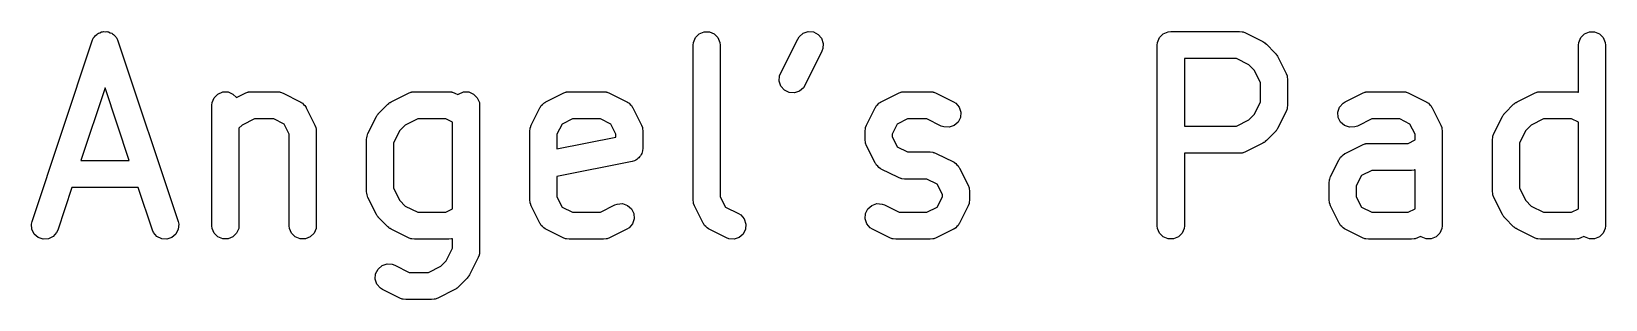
# Model space of a CAD drawing. Header units: inches. Extents: x 4.57 to 7.67, y -3.82 to -2.6.
# Drawn here: x 4.8275 to 5.1709, y -3.6921 to -3.6337 of the extents above; entities that cross this region are included whole.
import ezdxf

# ---------------------------------------------------------------- set-up
doc = ezdxf.new("R2010")
doc.units = ezdxf.units.IN
doc.header["$MEASUREMENT"] = 0
doc.layers.add('F.Mask', color=201, linetype='CONTINUOUS', true_color=0xd864ff)

msp = doc.modelspace()

# ---------------------------------------------------------------- linework, layer by layer
at = {"layer": 'F.Mask', "linetype": 'CONTINUOUS'}
for p, q in [((4.82767, -3.67504), (4.84079, -3.63567)), ((4.84079, -3.63567), (4.84103, -3.63514)), ((4.84103, -3.63514), (4.84117, -3.63499)), ((4.84117, -3.63499), (4.84126, -3.6348)), ((4.84126, -3.6348), (4.84154, -3.63455)), ((4.84154, -3.63455), (4.84178, -3.63427)), ((4.84178, -3.63427), (4.84197, -3.63418)), ((4.84197, -3.63418), (4.84213, -3.63404)), ((4.84213, -3.63404), (4.84248, -3.63392)), ((4.84248, -3.63392), (4.84281, -3.63376)), ((4.84281, -3.63376), (4.84302, -3.63374)), ((4.84302, -3.63374), (4.84322, -3.63368)), ((4.84322, -3.63368), (4.84359, -3.6337)), ((4.84359, -3.6337), (4.84396, -3.63368)), ((4.84396, -3.63368), (4.84416, -3.63374)), ((4.84416, -3.63374), (4.84437, -3.63376)), ((4.84437, -3.63376), (4.8447, -3.63392)), ((4.8447, -3.63392), (4.84506, -3.63404)), ((4.84506, -3.63404), (4.84521, -3.63418)), ((4.84521, -3.63418), (4.8454, -3.63427)), ((4.8454, -3.63427), (4.84565, -3.63455)), ((4.84565, -3.63455), (4.84593, -3.6348)), ((4.84593, -3.6348), (4.84602, -3.63499)), ((4.84602, -3.63499), (4.84616, -3.63514)), ((4.84616, -3.63514), (4.84639, -3.63567)), ((4.84639, -3.63567), (4.85952, -3.67504)), ((4.97193, -3.63603), (4.97237, -3.63497)), ((4.97237, -3.63497), (4.97319, -3.63415)), ((4.97319, -3.63415), (4.97425, -3.63371)), ((4.97425, -3.63371), (4.9754, -3.63371)), ((4.9754, -3.63371), (4.97647, -3.63415)), ((4.97647, -3.63415), (4.97728, -3.63497)), ((4.97728, -3.63497), (4.97772, -3.63603)), ((4.99093, -3.64279), (4.99468, -3.63529)), ((4.99468, -3.63529), (4.99499, -3.6348)), ((4.99499, -3.6348), (4.99586, -3.63404)), ((4.99586, -3.63404), (4.99695, -3.63368)), ((4.99695, -3.63368), (4.9981, -3.63376)), ((4.9981, -3.63376), (4.99913, -3.63427)), ((4.99913, -3.63427), (4.99989, -3.63514)), ((4.99989, -3.63514), (5.00025, -3.63624)), ((5.07317, -3.63603), (5.07361, -3.63497)), ((5.07361, -3.63497), (5.07442, -3.63415)), ((5.07442, -3.63415), (5.07549, -3.63371)), ((5.07549, -3.63371), (5.07606, -3.63365)), ((5.07606, -3.63365), (5.09106, -3.63365)), ((5.09106, -3.63365), (5.09164, -3.63371)), ((5.09164, -3.63371), (5.09174, -3.63375)), ((5.09174, -3.63375), (5.09184, -3.63376)), ((5.09184, -3.63376), (5.09238, -3.63397)), ((5.09238, -3.63397), (5.09613, -3.63584)), ((5.09613, -3.63584), (5.09638, -3.636)), ((5.16503, -3.63603), (5.16547, -3.63497)), ((5.16547, -3.63497), (5.16629, -3.63415)), ((5.16629, -3.63415), (5.16735, -3.63371)), ((5.16735, -3.63371), (5.1685, -3.63371)), ((5.1685, -3.63371), (5.16957, -3.63415)), ((5.16957, -3.63415), (5.17038, -3.63497)), ((5.17038, -3.63497), (5.17082, -3.63603)), ((4.97187, -3.63661), (4.97193, -3.63603)), ((4.97187, -3.67035), (4.97187, -3.63661)), ((4.97772, -3.63603), (4.97778, -3.63661)), ((4.97778, -3.63661), (4.97778, -3.66966)), ((4.99996, -3.63793), (4.99622, -3.64543)), ((5.00017, -3.63739), (4.99996, -3.63793)), ((5.00025, -3.63624), (5.00017, -3.63739)), ((5.07311, -3.63661), (5.07317, -3.63603)), ((5.07311, -3.67598), (5.07311, -3.63661)), ((5.09638, -3.636), (5.09645, -3.63603)), ((5.09645, -3.63603), (5.09653, -3.63609)), ((5.09653, -3.63609), (5.09662, -3.63615)), ((5.09662, -3.63615), (5.09667, -3.63621)), ((5.09667, -3.63621), (5.0969, -3.63639)), ((5.0969, -3.63639), (5.09877, -3.63827)), ((5.09877, -3.63827), (5.09896, -3.63849)), ((5.09896, -3.63849), (5.09902, -3.63855)), ((5.09902, -3.63855), (5.09907, -3.63864)), ((5.09907, -3.63864), (5.09914, -3.63872)), ((5.09914, -3.63872), (5.09917, -3.63879)), ((5.09917, -3.63879), (5.09933, -3.63904)), ((5.09933, -3.63904), (5.1012, -3.64279)), ((5.16497, -3.63661), (5.16503, -3.63603)), ((5.16497, -3.64689), (5.16497, -3.63661)), ((5.17082, -3.63603), (5.17088, -3.63661)), ((5.17088, -3.63661), (5.17088, -3.67598)), ((4.99073, -3.64333), (4.99093, -3.64279)), ((5.09036, -3.63956), (5.07902, -3.63956)), ((5.07902, -3.63956), (5.07902, -3.65428)), ((5.09306, -3.64091), (5.09036, -3.63956)), ((5.09426, -3.64211), (5.09306, -3.64091)), ((5.09561, -3.6448), (5.09426, -3.64211)), ((5.1012, -3.64279), (5.10141, -3.64333)), ((4.84359, -3.64594), (4.83832, -3.66178)), ((4.84887, -3.66178), (4.84359, -3.64594)), ((4.99064, -3.64448), (4.99073, -3.64333)), ((4.99101, -3.64557), (4.99064, -3.64448)), ((4.99176, -3.64644), (4.99101, -3.64557)), ((4.99591, -3.64592), (4.99504, -3.64667)), ((4.99622, -3.64543), (4.99591, -3.64592)), ((5.09561, -3.64903), (5.09561, -3.6448)), ((5.10141, -3.64333), (5.10142, -3.64343)), ((5.10142, -3.64343), (5.10146, -3.64353)), ((5.10146, -3.64353), (5.10151, -3.64411)), ((5.10151, -3.64411), (5.10151, -3.64973)), ((4.86689, -3.64973), (4.86694, -3.64915)), ((4.86694, -3.64915), (4.86738, -3.64809)), ((4.86738, -3.64809), (4.8682, -3.64728)), ((4.8682, -3.64728), (4.86926, -3.64683)), ((4.86926, -3.64683), (4.87042, -3.64683)), ((4.87042, -3.64683), (4.87148, -3.64728)), ((4.87148, -3.64728), (4.87224, -3.64804)), ((4.87224, -3.64804), (4.87414, -3.64709)), ((4.87414, -3.64709), (4.87468, -3.64688)), ((4.87468, -3.64688), (4.87479, -3.64687)), ((4.87479, -3.64687), (4.87489, -3.64683)), ((4.87489, -3.64683), (4.87546, -3.64678)), ((4.87546, -3.64678), (4.88109, -3.64678)), ((4.88109, -3.64678), (4.88166, -3.64683)), ((4.88166, -3.64683), (4.88176, -3.64687)), ((4.88176, -3.64687), (4.88187, -3.64688)), ((4.88187, -3.64688), (4.88241, -3.64709)), ((4.88241, -3.64709), (4.88616, -3.64896)), ((4.88616, -3.64896), (4.88625, -3.64902)), ((4.88625, -3.64902), (4.8863, -3.64904)), ((4.8863, -3.64904), (4.88636, -3.64909)), ((4.88636, -3.64909), (4.88665, -3.64927)), ((4.88665, -3.64927), (4.88689, -3.64955)), ((4.88689, -3.64955), (4.88717, -3.64979)), ((4.90337, -3.65139), (4.90525, -3.64952)), ((4.90525, -3.64952), (4.90547, -3.64933)), ((4.90547, -3.64933), (4.90552, -3.64927)), ((4.90552, -3.64927), (4.90561, -3.64922)), ((4.90561, -3.64922), (4.90569, -3.64915)), ((4.90569, -3.64915), (4.90577, -3.64912)), ((4.90577, -3.64912), (4.90601, -3.64896)), ((4.90601, -3.64896), (4.90976, -3.64709)), ((4.90976, -3.64709), (4.9103, -3.64688)), ((4.9103, -3.64688), (4.91041, -3.64687)), ((4.91041, -3.64687), (4.91051, -3.64683)), ((4.91051, -3.64683), (4.91108, -3.64678)), ((4.91108, -3.64678), (4.91858, -3.64678)), ((4.91858, -3.64678), (4.91916, -3.64683)), ((4.91916, -3.64683), (4.91926, -3.64687)), ((4.91926, -3.64687), (4.91936, -3.64688)), ((4.91936, -3.64688), (4.9199, -3.64709)), ((4.9199, -3.64709), (4.92055, -3.64741)), ((4.92055, -3.64741), (4.92069, -3.64728)), ((4.92069, -3.64728), (4.92176, -3.64683)), ((4.92176, -3.64683), (4.92291, -3.64683)), ((4.92291, -3.64683), (4.92397, -3.64728)), ((4.92397, -3.64728), (4.92479, -3.64809)), ((4.92479, -3.64809), (4.92523, -3.64915)), ((4.92523, -3.64915), (4.92529, -3.64973)), ((4.93875, -3.64979), (4.93903, -3.64955)), ((4.93903, -3.64955), (4.93927, -3.64927)), ((4.93927, -3.64927), (4.93956, -3.64909)), ((4.93956, -3.64909), (4.93962, -3.64904)), ((4.93962, -3.64904), (4.93966, -3.64902)), ((4.93966, -3.64902), (4.93976, -3.64896)), ((4.93976, -3.64896), (4.94351, -3.64709)), ((4.94351, -3.64709), (4.94405, -3.64688)), ((4.94405, -3.64688), (4.94416, -3.64687)), ((4.94416, -3.64687), (4.94425, -3.64683)), ((4.94425, -3.64683), (4.94483, -3.64678)), ((4.94483, -3.64678), (4.95233, -3.64678)), ((4.95233, -3.64678), (4.95291, -3.64683)), ((4.95291, -3.64683), (4.953, -3.64687)), ((4.953, -3.64687), (4.95311, -3.64688)), ((4.95311, -3.64688), (4.95365, -3.64709)), ((4.95365, -3.64709), (4.9574, -3.64896)), ((4.9574, -3.64896), (4.9575, -3.64902)), ((4.9575, -3.64902), (4.95754, -3.64904)), ((4.95754, -3.64904), (4.9576, -3.64909)), ((4.9576, -3.64909), (4.95789, -3.64927)), ((4.95789, -3.64927), (4.95813, -3.64955)), ((4.95813, -3.64955), (4.95841, -3.64979)), ((4.99279, -3.64695), (4.99176, -3.64644)), ((4.99394, -3.64704), (4.99279, -3.64695)), ((4.99504, -3.64667), (4.99394, -3.64704)), ((5.01186, -3.64979), (5.01214, -3.64955)), ((5.01214, -3.64955), (5.01239, -3.64927)), ((5.01239, -3.64927), (5.01268, -3.64909)), ((5.01268, -3.64909), (5.01273, -3.64904)), ((5.01273, -3.64904), (5.01278, -3.64902)), ((5.01278, -3.64902), (5.01288, -3.64896)), ((5.01288, -3.64896), (5.01663, -3.64709)), ((5.01663, -3.64709), (5.01717, -3.64688)), ((5.01717, -3.64688), (5.01727, -3.64687)), ((5.01727, -3.64687), (5.01737, -3.64683)), ((5.01737, -3.64683), (5.01795, -3.64678)), ((5.01795, -3.64678), (5.02357, -3.64678)), ((5.02357, -3.64678), (5.02415, -3.64683)), ((5.02415, -3.64683), (5.02424, -3.64687)), ((5.02424, -3.64687), (5.02435, -3.64688)), ((5.02435, -3.64688), (5.02489, -3.64709)), ((5.02489, -3.64709), (5.02864, -3.64896)), ((5.02864, -3.64896), (5.02913, -3.64927)), ((5.02913, -3.64927), (5.02989, -3.65014)), ((5.09426, -3.65173), (5.09561, -3.64903)), ((5.11287, -3.65014), (5.11362, -3.64927)), ((5.11362, -3.64927), (5.11411, -3.64896)), ((5.11411, -3.64896), (5.11786, -3.64709)), ((5.11786, -3.64709), (5.1184, -3.64688)), ((5.1184, -3.64688), (5.11851, -3.64687)), ((5.11851, -3.64687), (5.11861, -3.64683)), ((5.11861, -3.64683), (5.11918, -3.64678)), ((5.11918, -3.64678), (5.12668, -3.64678)), ((5.12668, -3.64678), (5.12726, -3.64683)), ((5.12726, -3.64683), (5.12736, -3.64687)), ((5.12736, -3.64687), (5.12746, -3.64688)), ((5.12746, -3.64688), (5.128, -3.64709)), ((5.128, -3.64709), (5.13175, -3.64896)), ((5.13175, -3.64896), (5.13185, -3.64902)), ((5.13185, -3.64902), (5.13189, -3.64904)), ((5.13189, -3.64904), (5.13195, -3.64909)), ((5.13195, -3.64909), (5.13224, -3.64927)), ((5.13224, -3.64927), (5.13248, -3.64955)), ((5.13248, -3.64955), (5.13276, -3.64979)), ((5.14897, -3.65139), (5.15084, -3.64952)), ((5.15084, -3.64952), (5.15107, -3.64933)), ((5.15107, -3.64933), (5.15112, -3.64927)), ((5.15112, -3.64927), (5.15121, -3.64922)), ((5.15121, -3.64922), (5.15129, -3.64915)), ((5.15129, -3.64915), (5.15136, -3.64912)), ((5.15136, -3.64912), (5.15161, -3.64896)), ((5.15161, -3.64896), (5.15536, -3.64709)), ((5.15536, -3.64709), (5.1559, -3.64688)), ((5.1559, -3.64688), (5.156, -3.64687)), ((5.156, -3.64687), (5.1561, -3.64683)), ((5.1561, -3.64683), (5.15668, -3.64678)), ((5.15668, -3.64678), (5.16418, -3.64678)), ((5.16418, -3.64678), (5.16475, -3.64683)), ((5.16475, -3.64683), (5.16485, -3.64687)), ((5.16485, -3.64687), (5.16496, -3.64688)), ((5.16496, -3.64688), (5.16497, -3.64689)), ((4.86689, -3.67598), (4.86689, -3.64973)), ((4.87616, -3.65268), (4.87346, -3.65403)), ((4.88039, -3.65268), (4.87616, -3.65268)), ((4.88264, -3.65381), (4.88039, -3.65268)), ((4.88717, -3.64979), (4.88735, -3.65009)), ((4.88735, -3.65009), (4.8874, -3.65014)), ((4.8874, -3.65014), (4.88742, -3.65019)), ((4.88742, -3.65019), (4.88748, -3.65028)), ((4.88748, -3.65028), (4.88935, -3.65403)), ((4.90094, -3.65591), (4.90282, -3.65216)), ((4.90282, -3.65216), (4.90297, -3.65191)), ((4.90297, -3.65191), (4.903, -3.65184)), ((4.903, -3.65184), (4.90307, -3.65176)), ((4.90307, -3.65176), (4.90313, -3.65167)), ((4.90313, -3.65167), (4.90319, -3.65162)), ((4.90319, -3.65162), (4.90337, -3.65139)), ((4.91178, -3.65268), (4.90908, -3.65403)), ((4.91789, -3.65268), (4.91178, -3.65268)), ((4.91938, -3.65343), (4.91789, -3.65268)), ((4.92529, -3.64973), (4.92529, -3.6816)), ((4.93656, -3.65403), (4.93844, -3.65028)), ((4.93844, -3.65028), (4.9385, -3.65019)), ((4.9385, -3.65019), (4.93852, -3.65014)), ((4.93852, -3.65014), (4.93856, -3.65009)), ((4.93856, -3.65009), (4.93875, -3.64979)), ((4.94553, -3.65268), (4.94328, -3.65381)), ((4.95163, -3.65268), (4.94553, -3.65268)), ((4.95388, -3.65381), (4.95163, -3.65268)), ((4.95841, -3.64979), (4.95859, -3.65009)), ((4.95859, -3.65009), (4.95864, -3.65014)), ((4.95864, -3.65014), (4.95866, -3.65019)), ((4.95866, -3.65019), (4.95872, -3.65028)), ((4.95872, -3.65028), (4.96059, -3.65403)), ((5.00968, -3.65403), (5.01156, -3.65028)), ((5.01156, -3.65028), (5.01162, -3.65019)), ((5.01162, -3.65019), (5.01163, -3.65014)), ((5.01163, -3.65014), (5.01168, -3.65009)), ((5.01168, -3.65009), (5.01186, -3.64979)), ((5.01864, -3.65268), (5.0164, -3.65381)), ((5.02287, -3.65268), (5.01864, -3.65268)), ((5.026, -3.65425), (5.02287, -3.65268)), ((5.03017, -3.65239), (5.02965, -3.65342)), ((5.02989, -3.65014), (5.03025, -3.65124)), ((5.03025, -3.65124), (5.03017, -3.65239)), ((5.09036, -3.65428), (5.09306, -3.65293)), ((5.09306, -3.65293), (5.09426, -3.65173)), ((5.1012, -3.65105), (5.09933, -3.6548)), ((5.10141, -3.65051), (5.1012, -3.65105)), ((5.10142, -3.6504), (5.10141, -3.65051)), ((5.10146, -3.65031), (5.10142, -3.6504)), ((5.10151, -3.64973), (5.10146, -3.65031)), ((5.1125, -3.65124), (5.11287, -3.65014)), ((5.11259, -3.65239), (5.1125, -3.65124)), ((5.1131, -3.65342), (5.11259, -3.65239)), ((5.11988, -3.65268), (5.11675, -3.65425)), ((5.12599, -3.65268), (5.11988, -3.65268)), ((5.12823, -3.65381), (5.12599, -3.65268)), ((5.13276, -3.64979), (5.13295, -3.65009)), ((5.13295, -3.65009), (5.133, -3.65014)), ((5.133, -3.65014), (5.13301, -3.65019)), ((5.13301, -3.65019), (5.13307, -3.65028)), ((5.13307, -3.65028), (5.13495, -3.65403)), ((5.14654, -3.65591), (5.14841, -3.65216)), ((5.14841, -3.65216), (5.14857, -3.65191)), ((5.14857, -3.65191), (5.1486, -3.65184)), ((5.1486, -3.65184), (5.14867, -3.65176)), ((5.14867, -3.65176), (5.14872, -3.65167)), ((5.14872, -3.65167), (5.14878, -3.65162)), ((5.14878, -3.65162), (5.14897, -3.65139)), ((5.15738, -3.65268), (5.15468, -3.65403)), ((5.16348, -3.65268), (5.15738, -3.65268)), ((5.16497, -3.65343), (5.16348, -3.65268)), ((4.87346, -3.65403), (4.87279, -3.6547)), ((4.87279, -3.6547), (4.87279, -3.67598)), ((4.88376, -3.65605), (4.88264, -3.65381)), ((4.88376, -3.67598), (4.88376, -3.65605)), ((4.88935, -3.65403), (4.88956, -3.65457)), ((4.88956, -3.65457), (4.88957, -3.65468)), ((4.88957, -3.65468), (4.88961, -3.65478)), ((4.88961, -3.65478), (4.88967, -3.65535)), ((4.88967, -3.65535), (4.88967, -3.67598)), ((4.90069, -3.65665), (4.90073, -3.65656)), ((4.90073, -3.65656), (4.90074, -3.65645)), ((4.90074, -3.65645), (4.90094, -3.65591)), ((4.90789, -3.65523), (4.90654, -3.65793)), ((4.90908, -3.65403), (4.90789, -3.65523)), ((4.91938, -3.67228), (4.91938, -3.65343)), ((4.93625, -3.65535), (4.93631, -3.65478)), ((4.93625, -3.67035), (4.93625, -3.65535)), ((4.93631, -3.65478), (4.93635, -3.65468)), ((4.93635, -3.65468), (4.93636, -3.65457)), ((4.93636, -3.65457), (4.93656, -3.65403)), ((4.94328, -3.65381), (4.94216, -3.65605)), ((4.94216, -3.65605), (4.94216, -3.65925)), ((4.955, -3.65605), (4.95388, -3.65381)), ((4.955, -3.65668), (4.955, -3.65605)), ((4.96059, -3.65403), (4.9608, -3.65457)), ((4.9608, -3.65457), (4.96081, -3.65468)), ((4.96081, -3.65468), (4.96085, -3.65478)), ((4.96085, -3.65478), (4.96091, -3.65535)), ((4.96091, -3.65535), (4.96091, -3.6591)), ((5.00937, -3.65535), (5.00943, -3.65478)), ((5.00937, -3.65723), (5.00937, -3.65535)), ((5.00943, -3.65478), (5.00947, -3.65468)), ((5.00947, -3.65457), (5.00968, -3.65403)), ((5.00947, -3.65468), (5.00947, -3.65457)), ((5.0164, -3.65381), (5.01527, -3.65605)), ((5.01527, -3.65605), (5.01527, -3.65653)), ((5.01527, -3.65653), (5.0164, -3.65878)), ((5.02654, -3.65445), (5.026, -3.65425)), ((5.02769, -3.65453), (5.02654, -3.65445)), ((5.02878, -3.65417), (5.02769, -3.65453)), ((5.02965, -3.65342), (5.02878, -3.65417)), ((5.07902, -3.65428), (5.09036, -3.65428)), ((5.09877, -3.65557), (5.0969, -3.65744)), ((5.09896, -3.65534), (5.09877, -3.65557)), ((5.09902, -3.65529), (5.09896, -3.65534)), ((5.09907, -3.6552), (5.09902, -3.65529)), ((5.09914, -3.65512), (5.09907, -3.6552)), ((5.09917, -3.65505), (5.09914, -3.65512)), ((5.09933, -3.6548), (5.09917, -3.65505)), ((5.11397, -3.65417), (5.1131, -3.65342)), ((5.11506, -3.65453), (5.11397, -3.65417)), ((5.11621, -3.65445), (5.11506, -3.65453)), ((5.11675, -3.65425), (5.11621, -3.65445)), ((5.12935, -3.65605), (5.12823, -3.65381)), ((5.12935, -3.65728), (5.12935, -3.65605)), ((5.13495, -3.65403), (5.13515, -3.65457)), ((5.13515, -3.65457), (5.13516, -3.65468)), ((5.13516, -3.65468), (5.1352, -3.65478)), ((5.1352, -3.65478), (5.13526, -3.65535)), ((5.13526, -3.65535), (5.13526, -3.67598)), ((5.14628, -3.65665), (5.14632, -3.65656)), ((5.14632, -3.65656), (5.14633, -3.65645)), ((5.14633, -3.65645), (5.14654, -3.65591)), ((5.15348, -3.65523), (5.15213, -3.65793)), ((5.15468, -3.65403), (5.15348, -3.65523)), ((5.16497, -3.67228), (5.16497, -3.65343)), ((4.90063, -3.65723), (4.90069, -3.65665)), ((4.90063, -3.66848), (4.90063, -3.65723)), ((4.90654, -3.65793), (4.90654, -3.66778)), ((4.94216, -3.65925), (4.955, -3.65668)), ((4.96074, -3.65995), (4.96068, -3.66023)), ((4.96085, -3.65968), (4.96074, -3.65995)), ((4.96091, -3.6591), (4.96085, -3.65968)), ((5.00943, -3.65781), (5.00937, -3.65723)), ((5.00947, -3.6579), (5.00943, -3.65781)), ((5.00947, -3.65801), (5.00947, -3.6579)), ((5.00968, -3.65855), (5.00947, -3.65801)), ((5.01156, -3.6623), (5.00968, -3.65855)), ((5.0164, -3.65878), (5.01864, -3.6599)), ((5.01864, -3.6599), (5.02357, -3.6599)), ((5.02357, -3.6599), (5.02415, -3.65996)), ((5.02415, -3.65996), (5.02424, -3.66)), ((5.02424, -3.66), (5.02435, -3.66001)), ((5.02435, -3.66001), (5.02489, -3.66021)), ((5.09238, -3.65987), (5.09184, -3.66008)), ((5.09613, -3.658), (5.09238, -3.65987)), ((5.09638, -3.65784), (5.09613, -3.658)), ((5.09645, -3.65781), (5.09638, -3.65784)), ((5.09653, -3.65774), (5.09645, -3.65781)), ((5.09662, -3.65769), (5.09653, -3.65774)), ((5.09667, -3.65763), (5.09662, -3.65769)), ((5.0969, -3.65744), (5.09667, -3.65763)), ((5.11411, -3.66021), (5.11786, -3.65834)), ((5.11786, -3.65834), (5.1184, -3.65813)), ((5.1184, -3.65813), (5.11851, -3.65812)), ((5.11851, -3.65812), (5.11861, -3.65808)), ((5.11861, -3.65808), (5.11918, -3.65803)), ((5.11918, -3.65803), (5.12786, -3.65803)), ((5.12786, -3.65803), (5.12935, -3.65728)), ((5.14623, -3.65723), (5.14628, -3.65665)), ((5.14623, -3.66848), (5.14623, -3.65723)), ((5.15213, -3.65793), (5.15213, -3.66778)), ((4.83832, -3.66178), (4.84887, -3.66178)), ((4.95853, -3.662), (4.94216, -3.66527)), ((4.95909, -3.66183), (4.95853, -3.662)), ((4.95933, -3.66167), (4.95909, -3.66183)), ((4.95959, -3.66156), (4.95933, -3.66167)), ((4.9598, -3.66135), (4.95959, -3.66156)), ((4.96004, -3.66119), (4.9598, -3.66135)), ((4.9602, -3.66095), (4.96004, -3.66119)), ((4.96041, -3.66074), (4.9602, -3.66095)), ((4.96052, -3.66047), (4.96041, -3.66074)), ((4.96068, -3.66023), (4.96052, -3.66047)), ((5.01162, -3.6624), (5.01156, -3.6623)), ((5.01163, -3.66244), (5.01162, -3.6624)), ((5.01168, -3.6625), (5.01163, -3.66244)), ((5.01186, -3.66279), (5.01168, -3.6625)), ((5.01214, -3.66303), (5.01186, -3.66279)), ((5.01239, -3.66331), (5.01214, -3.66303)), ((5.01268, -3.6635), (5.01239, -3.66331)), ((5.02489, -3.66021), (5.02864, -3.66209)), ((5.02864, -3.66209), (5.02874, -3.66215)), ((5.02874, -3.66215), (5.02878, -3.66216)), ((5.02878, -3.66216), (5.02884, -3.66221)), ((5.02884, -3.66221), (5.02913, -3.6624)), ((5.02913, -3.6624), (5.02937, -3.66268)), ((5.02937, -3.66268), (5.02965, -3.66292)), ((5.02965, -3.66292), (5.02984, -3.66321)), ((5.02984, -3.66321), (5.02989, -3.66327)), ((5.02989, -3.66327), (5.0299, -3.66331)), ((5.0299, -3.66331), (5.02996, -3.66341)), ((5.02996, -3.66341), (5.03184, -3.66716)), ((5.09106, -3.66018), (5.07902, -3.66018)), ((5.07902, -3.66018), (5.07902, -3.67598)), ((5.09164, -3.66013), (5.09106, -3.66018)), ((5.09174, -3.66008), (5.09164, -3.66013)), ((5.09184, -3.66008), (5.09174, -3.66008)), ((5.11092, -3.66528), (5.11279, -3.66153)), ((5.11279, -3.66153), (5.11285, -3.66144)), ((5.11285, -3.66144), (5.11287, -3.66139)), ((5.11287, -3.66139), (5.11292, -3.66133)), ((5.11292, -3.66133), (5.1131, -3.66104)), ((5.1131, -3.66104), (5.11338, -3.6608)), ((5.11338, -3.6608), (5.11362, -3.66052)), ((5.11362, -3.66052), (5.11391, -3.66034)), ((5.11391, -3.66034), (5.11397, -3.66029)), ((5.11397, -3.66029), (5.11402, -3.66027)), ((5.11402, -3.66027), (5.11411, -3.66021)), ((4.94216, -3.66527), (4.94216, -3.66966)), ((5.01273, -3.66354), (5.01268, -3.6635)), ((5.01278, -3.66356), (5.01273, -3.66354)), ((5.01288, -3.66362), (5.01278, -3.66356)), ((5.01663, -3.66549), (5.01288, -3.66362)), ((5.01717, -3.6657), (5.01663, -3.66549)), ((5.01727, -3.66571), (5.01717, -3.6657)), ((5.01737, -3.66575), (5.01727, -3.66571)), ((5.01795, -3.66581), (5.01737, -3.66575)), ((5.02287, -3.66581), (5.01795, -3.66581)), ((5.02512, -3.66693), (5.02287, -3.66581)), ((5.11061, -3.6666), (5.11066, -3.66603)), ((5.11061, -3.67035), (5.11061, -3.6666)), ((5.11066, -3.66603), (5.1107, -3.66593)), ((5.1107, -3.66593), (5.11071, -3.66582)), ((5.11071, -3.66582), (5.11092, -3.66528)), ((5.11763, -3.66505), (5.11651, -3.6673)), ((5.11988, -3.66393), (5.11763, -3.66505)), ((5.12856, -3.66393), (5.11988, -3.66393)), ((5.12913, -3.66387), (5.12856, -3.66393)), ((5.12923, -3.66383), (5.12913, -3.66387)), ((5.12934, -3.66383), (5.12923, -3.66383)), ((5.12935, -3.66382), (5.12934, -3.66383)), ((5.12935, -3.67228), (5.12935, -3.66382)), ((4.83635, -3.66768), (4.83327, -3.67691)), ((4.85084, -3.66768), (4.83635, -3.66768)), ((4.85391, -3.67691), (4.85084, -3.66768)), ((4.90069, -3.66905), (4.90063, -3.66848)), ((4.90073, -3.66915), (4.90069, -3.66905)), ((4.90074, -3.66926), (4.90073, -3.66915)), ((4.90094, -3.6698), (4.90074, -3.66926)), ((4.90282, -3.67355), (4.90094, -3.6698)), ((4.90654, -3.66778), (4.90789, -3.67048)), ((4.94216, -3.66966), (4.94328, -3.6719)), ((4.97778, -3.66966), (4.9789, -3.6719)), ((5.02624, -3.66918), (5.02512, -3.66693)), ((5.02512, -3.6719), (5.02624, -3.66966)), ((5.02624, -3.66966), (5.02624, -3.66918)), ((5.03184, -3.66716), (5.03204, -3.6677)), ((5.03204, -3.6677), (5.03205, -3.6678)), ((5.03205, -3.6678), (5.03209, -3.6679)), ((5.03209, -3.6679), (5.03215, -3.66848)), ((5.03215, -3.66848), (5.03215, -3.67035)), ((5.11651, -3.6673), (5.11651, -3.66966)), ((5.11651, -3.66966), (5.11763, -3.6719)), ((5.14628, -3.66905), (5.14623, -3.66848)), ((5.14632, -3.66915), (5.14628, -3.66905)), ((5.14633, -3.66926), (5.14632, -3.66915)), ((5.14654, -3.6698), (5.14633, -3.66926)), ((5.14841, -3.67355), (5.14654, -3.6698)), ((5.15213, -3.66778), (5.15348, -3.67048)), ((4.90297, -3.6738), (4.90282, -3.67355)), ((4.90789, -3.67048), (4.90908, -3.67168)), ((4.90908, -3.67168), (4.91178, -3.67302)), ((4.91178, -3.67302), (4.91789, -3.67302)), ((4.91789, -3.67302), (4.91938, -3.67228)), ((4.93631, -3.67093), (4.93625, -3.67035)), ((4.93635, -3.67103), (4.93631, -3.67093)), ((4.93636, -3.67113), (4.93635, -3.67103)), ((4.93656, -3.67167), (4.93636, -3.67113)), ((4.93844, -3.67542), (4.93656, -3.67167)), ((4.94328, -3.6719), (4.94553, -3.67302)), ((4.94553, -3.67302), (4.95163, -3.67302)), ((4.95163, -3.67302), (4.95476, -3.67146)), ((4.95476, -3.67146), (4.9553, -3.67125)), ((4.9553, -3.67125), (4.95645, -3.67117)), ((4.95645, -3.67117), (4.95754, -3.67154)), ((4.95754, -3.67154), (4.95841, -3.67229)), ((4.95841, -3.67229), (4.95893, -3.67332)), ((4.95893, -3.67332), (4.95901, -3.67447)), ((4.97193, -3.67093), (4.97187, -3.67035)), ((4.97197, -3.67103), (4.97193, -3.67093)), ((4.97198, -3.67113), (4.97197, -3.67103)), ((4.97219, -3.67167), (4.97198, -3.67113)), ((4.97406, -3.67542), (4.97219, -3.67167)), ((4.9789, -3.6719), (4.98177, -3.67334)), ((4.98177, -3.67334), (4.98226, -3.67364)), ((4.98226, -3.67364), (4.98302, -3.67451)), ((5.00939, -3.67447), (5.00947, -3.67332)), ((5.00947, -3.67332), (5.00999, -3.67229)), ((5.00999, -3.67229), (5.01086, -3.67154)), ((5.01086, -3.67154), (5.01195, -3.67117)), ((5.01195, -3.67117), (5.0131, -3.67125)), ((5.0131, -3.67125), (5.01364, -3.67146)), ((5.01364, -3.67146), (5.01677, -3.67302)), ((5.01677, -3.67302), (5.02287, -3.67302)), ((5.02287, -3.67302), (5.02512, -3.6719)), ((5.03184, -3.67167), (5.02996, -3.67542)), ((5.03204, -3.67113), (5.03184, -3.67167)), ((5.03205, -3.67103), (5.03204, -3.67113)), ((5.03209, -3.67093), (5.03205, -3.67103)), ((5.03215, -3.67035), (5.03209, -3.67093)), ((5.11066, -3.67093), (5.11061, -3.67035)), ((5.1107, -3.67103), (5.11066, -3.67093)), ((5.11071, -3.67113), (5.1107, -3.67103)), ((5.11092, -3.67167), (5.11071, -3.67113)), ((5.11279, -3.67542), (5.11092, -3.67167)), ((5.11763, -3.6719), (5.11988, -3.67302)), ((5.11988, -3.67302), (5.12786, -3.67302)), ((5.12786, -3.67302), (5.12935, -3.67228)), ((5.14857, -3.6738), (5.14841, -3.67355)), ((5.15348, -3.67048), (5.15468, -3.67168)), ((5.15468, -3.67168), (5.15738, -3.67302)), ((5.15738, -3.67302), (5.16348, -3.67302)), ((5.16348, -3.67302), (5.16497, -3.67228)), ((4.82754, -3.67561), (4.82767, -3.67504)), ((4.82762, -3.67676), (4.82754, -3.67561)), ((4.82814, -3.67779), (4.82762, -3.67676)), ((4.83327, -3.67691), (4.83303, -3.67744)), ((4.85415, -3.67744), (4.85391, -3.67691)), ((4.85956, -3.67676), (4.85905, -3.67779)), ((4.85952, -3.67504), (4.85965, -3.67561)), ((4.85965, -3.67561), (4.85956, -3.67676)), ((4.86694, -3.67655), (4.86689, -3.67598)), ((4.86738, -3.67762), (4.86694, -3.67655)), ((4.87274, -3.67655), (4.87229, -3.67762)), ((4.87279, -3.67598), (4.87274, -3.67655)), ((4.88382, -3.67655), (4.88376, -3.67598)), ((4.88426, -3.67762), (4.88382, -3.67655)), ((4.88961, -3.67655), (4.88917, -3.67762)), ((4.88967, -3.67598), (4.88961, -3.67655)), ((4.903, -3.67387), (4.90297, -3.6738)), ((4.90307, -3.67395), (4.903, -3.67387)), ((4.90313, -3.67404), (4.90307, -3.67395)), ((4.90319, -3.67409), (4.90313, -3.67404)), ((4.90337, -3.67432), (4.90319, -3.67409)), ((4.90525, -3.67619), (4.90337, -3.67432)), ((4.90547, -3.67638), (4.90525, -3.67619)), ((4.90552, -3.67644), (4.90547, -3.67638)), ((4.90561, -3.67649), (4.90552, -3.67644)), ((4.90569, -3.67656), (4.90561, -3.67649)), ((4.90577, -3.67659), (4.90569, -3.67656)), ((4.90601, -3.67674), (4.90577, -3.67659)), ((4.90976, -3.67862), (4.90601, -3.67674)), ((4.9385, -3.67552), (4.93844, -3.67542)), ((4.93852, -3.67556), (4.9385, -3.67552)), ((4.93856, -3.67562), (4.93852, -3.67556)), ((4.93875, -3.67591), (4.93856, -3.67562)), ((4.93903, -3.67616), (4.93875, -3.67591)), ((4.93927, -3.67644), (4.93903, -3.67616)), ((4.93956, -3.67662), (4.93927, -3.67644)), ((4.93962, -3.67667), (4.93956, -3.67662)), ((4.93966, -3.67668), (4.93962, -3.67667)), ((4.93976, -3.67674), (4.93966, -3.67668)), ((4.94351, -3.67862), (4.93976, -3.67674)), ((4.9574, -3.67674), (4.95365, -3.67862)), ((4.95789, -3.67644), (4.9574, -3.67674)), ((4.95864, -3.67556), (4.95789, -3.67644)), ((4.95901, -3.67447), (4.95864, -3.67556)), ((4.97412, -3.67552), (4.97406, -3.67542)), ((4.97414, -3.67556), (4.97412, -3.67552)), ((4.97418, -3.67562), (4.97414, -3.67556)), ((4.97437, -3.67591), (4.97418, -3.67562)), ((4.97465, -3.67616), (4.97437, -3.67591)), ((4.97489, -3.67644), (4.97465, -3.67616)), ((4.97518, -3.67662), (4.97489, -3.67644)), ((4.97524, -3.67667), (4.97518, -3.67662)), ((4.97528, -3.67668), (4.97524, -3.67667)), ((4.97538, -3.67674), (4.97528, -3.67668)), ((4.97913, -3.67862), (4.97538, -3.67674)), ((4.9833, -3.67676), (4.98278, -3.67779)), ((4.98302, -3.67451), (4.98338, -3.67561)), ((4.98338, -3.67561), (4.9833, -3.67676)), ((5.00976, -3.67556), (5.00939, -3.67447)), ((5.01051, -3.67644), (5.00976, -3.67556)), ((5.011, -3.67674), (5.01051, -3.67644)), ((5.01475, -3.67862), (5.011, -3.67674)), ((5.02864, -3.67674), (5.02489, -3.67862)), ((5.02874, -3.67668), (5.02864, -3.67674)), ((5.02878, -3.67667), (5.02874, -3.67668)), ((5.02884, -3.67662), (5.02878, -3.67667)), ((5.02913, -3.67644), (5.02884, -3.67662)), ((5.02937, -3.67616), (5.02913, -3.67644)), ((5.02965, -3.67591), (5.02937, -3.67616)), ((5.02984, -3.67562), (5.02965, -3.67591)), ((5.02989, -3.67556), (5.02984, -3.67562)), ((5.0299, -3.67552), (5.02989, -3.67556)), ((5.02996, -3.67542), (5.0299, -3.67552)), ((5.07317, -3.67655), (5.07311, -3.67598)), ((5.07361, -3.67762), (5.07317, -3.67655)), ((5.07896, -3.67655), (5.07852, -3.67762)), ((5.07902, -3.67598), (5.07896, -3.67655)), ((5.11285, -3.67552), (5.11279, -3.67542)), ((5.11287, -3.67556), (5.11285, -3.67552)), ((5.11292, -3.67562), (5.11287, -3.67556)), ((5.1131, -3.67591), (5.11292, -3.67562)), ((5.11338, -3.67616), (5.1131, -3.67591)), ((5.11362, -3.67644), (5.11338, -3.67616)), ((5.11391, -3.67662), (5.11362, -3.67644)), ((5.11397, -3.67667), (5.11391, -3.67662)), ((5.11402, -3.67668), (5.11397, -3.67667)), ((5.11411, -3.67674), (5.11402, -3.67668)), ((5.11786, -3.67862), (5.11411, -3.67674)), ((5.1352, -3.67655), (5.13476, -3.67762)), ((5.13526, -3.67598), (5.1352, -3.67655)), ((5.1486, -3.67387), (5.14857, -3.6738)), ((5.14867, -3.67395), (5.1486, -3.67387)), ((5.14872, -3.67404), (5.14867, -3.67395)), ((5.14878, -3.67409), (5.14872, -3.67404)), ((5.14897, -3.67432), (5.14878, -3.67409)), ((5.15084, -3.67619), (5.14897, -3.67432)), ((5.15107, -3.67638), (5.15084, -3.67619)), ((5.15112, -3.67644), (5.15107, -3.67638)), ((5.15121, -3.67649), (5.15112, -3.67644)), ((5.15129, -3.67656), (5.15121, -3.67649)), ((5.15136, -3.67659), (5.15129, -3.67656)), ((5.15161, -3.67674), (5.15136, -3.67659)), ((5.15536, -3.67862), (5.15161, -3.67674)), ((5.17082, -3.67655), (5.17038, -3.67762)), ((5.17088, -3.67598), (5.17082, -3.67655)), ((4.82901, -3.67854), (4.82814, -3.67779)), ((4.8301, -3.67891), (4.82901, -3.67854)), ((4.83125, -3.67883), (4.8301, -3.67891)), ((4.83228, -3.67831), (4.83125, -3.67883)), ((4.83303, -3.67744), (4.83228, -3.67831)), ((4.85491, -3.67831), (4.85415, -3.67744)), ((4.85594, -3.67883), (4.85491, -3.67831)), ((4.85709, -3.67891), (4.85594, -3.67883)), ((4.85818, -3.67854), (4.85709, -3.67891)), ((4.85905, -3.67779), (4.85818, -3.67854)), ((4.8682, -3.67843), (4.86738, -3.67762)), ((4.86926, -3.67887), (4.8682, -3.67843)), ((4.87042, -3.67887), (4.86926, -3.67887)), ((4.87148, -3.67843), (4.87042, -3.67887)), ((4.87229, -3.67762), (4.87148, -3.67843)), ((4.88507, -3.67843), (4.88426, -3.67762)), ((4.88614, -3.67887), (4.88507, -3.67843)), ((4.88729, -3.67887), (4.88614, -3.67887)), ((4.88835, -3.67843), (4.88729, -3.67887)), ((4.88917, -3.67762), (4.88835, -3.67843)), ((4.9103, -3.67883), (4.90976, -3.67862)), ((4.91041, -3.67883), (4.9103, -3.67883)), ((4.91051, -3.67887), (4.91041, -3.67883)), ((4.91108, -3.67893), (4.91051, -3.67887)), ((4.91858, -3.67893), (4.91108, -3.67893)), ((4.91916, -3.67887), (4.91858, -3.67893)), ((4.91926, -3.67883), (4.91916, -3.67887)), ((4.91936, -3.67883), (4.91926, -3.67883)), ((4.91938, -3.67882), (4.91936, -3.67883)), ((4.91938, -3.6809), (4.91938, -3.67882)), ((4.94405, -3.67883), (4.94351, -3.67862)), ((4.94416, -3.67883), (4.94405, -3.67883)), ((4.94425, -3.67887), (4.94416, -3.67883)), ((4.94483, -3.67893), (4.94425, -3.67887)), ((4.95233, -3.67893), (4.94483, -3.67893)), ((4.95291, -3.67887), (4.95233, -3.67893)), ((4.953, -3.67883), (4.95291, -3.67887)), ((4.95311, -3.67883), (4.953, -3.67883)), ((4.95365, -3.67862), (4.95311, -3.67883)), ((4.97967, -3.67883), (4.97913, -3.67862)), ((4.98082, -3.67891), (4.97967, -3.67883)), ((4.98191, -3.67854), (4.98082, -3.67891)), ((4.98278, -3.67779), (4.98191, -3.67854)), ((5.01529, -3.67883), (5.01475, -3.67862)), ((5.0154, -3.67883), (5.01529, -3.67883)), ((5.0155, -3.67887), (5.0154, -3.67883)), ((5.01607, -3.67893), (5.0155, -3.67887)), ((5.02357, -3.67893), (5.01607, -3.67893)), ((5.02415, -3.67887), (5.02357, -3.67893)), ((5.02424, -3.67883), (5.02415, -3.67887)), ((5.02435, -3.67883), (5.02424, -3.67883)), ((5.02489, -3.67862), (5.02435, -3.67883)), ((5.07442, -3.67843), (5.07361, -3.67762)), ((5.07549, -3.67887), (5.07442, -3.67843)), ((5.07664, -3.67887), (5.07549, -3.67887)), ((5.0777, -3.67843), (5.07664, -3.67887)), ((5.07852, -3.67762), (5.0777, -3.67843)), ((5.1184, -3.67883), (5.11786, -3.67862)), ((5.11851, -3.67883), (5.1184, -3.67883)), ((5.11861, -3.67887), (5.11851, -3.67883)), ((5.11918, -3.67893), (5.11861, -3.67887)), ((5.12856, -3.67893), (5.11918, -3.67893)), ((5.12913, -3.67887), (5.12856, -3.67893)), ((5.12923, -3.67883), (5.12913, -3.67887)), ((5.12934, -3.67883), (5.12923, -3.67883)), ((5.12988, -3.67862), (5.12934, -3.67883)), ((5.13053, -3.67829), (5.12988, -3.67862)), ((5.13067, -3.67843), (5.13053, -3.67829)), ((5.13173, -3.67887), (5.13067, -3.67843)), ((5.13288, -3.67887), (5.13173, -3.67887)), ((5.13395, -3.67843), (5.13288, -3.67887)), ((5.13476, -3.67762), (5.13395, -3.67843)), ((5.1559, -3.67883), (5.15536, -3.67862)), ((5.156, -3.67883), (5.1559, -3.67883)), ((5.1561, -3.67887), (5.156, -3.67883)), ((5.15668, -3.67893), (5.1561, -3.67887)), ((5.16418, -3.67893), (5.15668, -3.67893)), ((5.16475, -3.67887), (5.16418, -3.67893)), ((5.16485, -3.67883), (5.16475, -3.67887)), ((5.16496, -3.67883), (5.16485, -3.67883)), ((5.1655, -3.67862), (5.16496, -3.67883)), ((5.16615, -3.67829), (5.1655, -3.67862)), ((5.16629, -3.67843), (5.16615, -3.67829)), ((5.16735, -3.67887), (5.16629, -3.67843)), ((5.1685, -3.67887), (5.16735, -3.67887)), ((5.16957, -3.67843), (5.1685, -3.67887)), ((5.17038, -3.67762), (5.16957, -3.67843)), ((4.91683, -3.6848), (4.91803, -3.6836)), ((4.91803, -3.6836), (4.91938, -3.6809)), ((4.92497, -3.68292), (4.9231, -3.68667)), ((4.92518, -3.68238), (4.92497, -3.68292)), ((4.92519, -3.68228), (4.92518, -3.68238)), ((4.92523, -3.68218), (4.92519, -3.68228)), ((4.92529, -3.6816), (4.92523, -3.68218)), ((4.90253, -3.6876), (4.90261, -3.68645)), ((4.90261, -3.68645), (4.90313, -3.68542)), ((4.90313, -3.68542), (4.904, -3.68466)), ((4.904, -3.68466), (4.90509, -3.6843)), ((4.90509, -3.6843), (4.90624, -3.68438)), ((4.90624, -3.68438), (4.90678, -3.68458)), ((4.90678, -3.68458), (4.90991, -3.68615)), ((4.90991, -3.68615), (4.91414, -3.68615)), ((4.91414, -3.68615), (4.91683, -3.6848)), ((4.92255, -3.68744), (4.92067, -3.68931)), ((4.92273, -3.68721), (4.92255, -3.68744)), ((4.92279, -3.68716), (4.92273, -3.68721)), ((4.92285, -3.68707), (4.92279, -3.68716)), ((4.92291, -3.68699), (4.92285, -3.68707)), ((4.92294, -3.68692), (4.92291, -3.68699)), ((4.9231, -3.68667), (4.92294, -3.68692)), ((4.90289, -3.68869), (4.90253, -3.6876)), ((4.90365, -3.68956), (4.90289, -3.68869)), ((4.90414, -3.68987), (4.90365, -3.68956)), ((4.90789, -3.69174), (4.90414, -3.68987)), ((4.9199, -3.68987), (4.91615, -3.69174)), ((4.92015, -3.68971), (4.9199, -3.68987)), ((4.92022, -3.68968), (4.92015, -3.68971)), ((4.9203, -3.68961), (4.92022, -3.68968)), ((4.92039, -3.68956), (4.9203, -3.68961)), ((4.92044, -3.6895), (4.92039, -3.68956)), ((4.92067, -3.68931), (4.92044, -3.6895)), ((4.90843, -3.69195), (4.90789, -3.69174)), ((4.90854, -3.69196), (4.90843, -3.69195)), ((4.90863, -3.692), (4.90854, -3.69196)), ((4.90921, -3.69205), (4.90863, -3.692)), ((4.91483, -3.69205), (4.90921, -3.69205)), ((4.91541, -3.692), (4.91483, -3.69205)), ((4.91551, -3.69196), (4.91541, -3.692)), ((4.91561, -3.69195), (4.91551, -3.69196)), ((4.91615, -3.69174), (4.91561, -3.69195))]:
    msp.add_line(p, q, dxfattribs=at)

doc.saveas('drawing.dxf')
